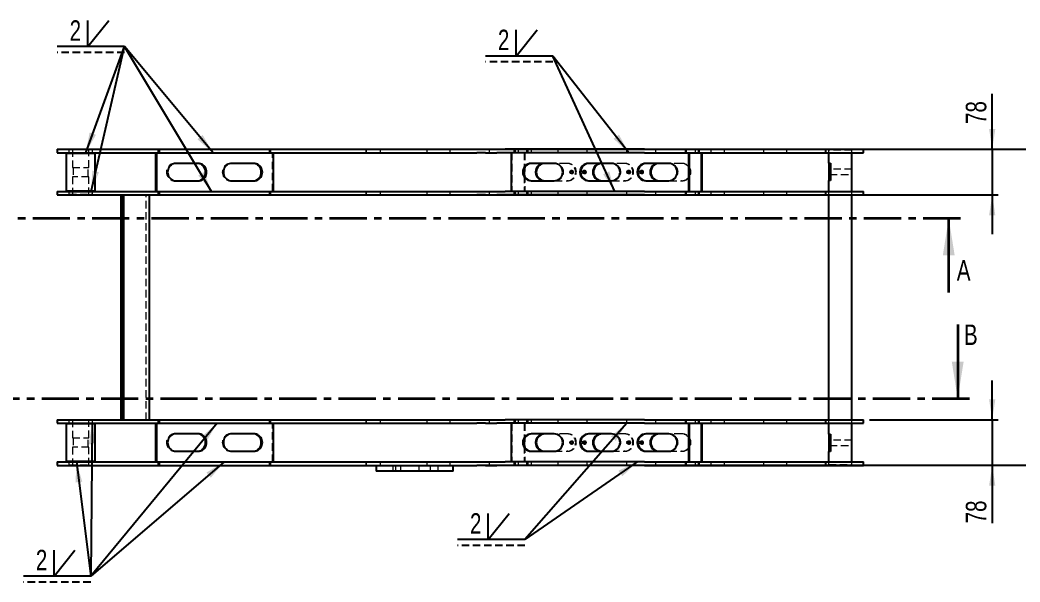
# Model space of a CAD drawing. Header units: millimetres. Extents: x 0 to 1847, y 0 to 674.
# Drawn here: x 132.1 to 303.2, y 159 to 255.2 of the extents above; entities that cross this region are included whole.
import ezdxf

# ---------------------------------------------------------------- set-up
doc = ezdxf.new("R2010")
doc.units = ezdxf.units.MM
doc.linetypes.add('CENTER', pattern=[10.16, 6.35, -1.27, 1.27, -1.27])
doc.linetypes.add('HIDDEN', pattern=[1.905, 1.27, -0.635])
doc.layers.add('FORMATO', color=7, linetype='Continuous')
doc.styles.add('SLDTEXTSTYLE0', font='TXT', dxfattribs={"width": 0.75})
doc.dimstyles.new('SLDDIMSTYLE0', dxfattribs={"dimtxt": 3.5, "dimasz": 3.5, "dimexe": 0, "dimexo": 0.0625, "dimgap": 0.875, "dimtad": 1, "dimdec": 1, "dimlfac": 10, "dimrnd": 1e-09, "dimzin": 12, "dimdsep": 46, "dimtxsty": 'SLDTEXTSTYLE0', "dimsah": 1, "dimcen": 0.09, "dimadec": 0, "dimazin": 3, "dimtfac": 1, "dimtdec": 1, "dimtofl": 0, "dimtmove": 0, "dimatfit": 3, "dimfxl": 1, "dimfrac": 2, "dimtolj": 1, "dimtzin": 12, "dimarcsym": 0})
doc.dimstyles.new('SLDDIMSTYLE1', dxfattribs={"dimtxt": 3.5, "dimasz": 3.5, "dimexe": 0, "dimexo": 0.0625, "dimgap": 0.875, "dimtad": 1, "dimdec": 1, "dimlfac": 10, "dimrnd": 1e-09, "dimzin": 12, "dimdsep": 46, "dimtxsty": 'SLDTEXTSTYLE0', "dimsah": 1, "dimcen": 0.09, "dimadec": 0, "dimazin": 3, "dimtfac": 1, "dimtdec": 1, "dimtmove": 0, "dimatfit": 0, "dimfxl": 1, "dimfrac": 2, "dimtolj": 1, "dimtzin": 12, "dimarcsym": 0})
doc.dimstyles.new('SLDDIMSTYLE2', dxfattribs={"dimtxt": 0.18, "dimasz": 3.5, "dimexe": 0, "dimexo": 0.0625, "dimgap": 0, "dimtad": 0, "dimtih": 1, "dimtoh": 1, "dimdec": 0, "dimrnd": 1e-09, "dimzin": 0, "dimdsep": 46, "dimtxsty": 'Standard', "dimsah": 1, "dimcen": 0.09, "dimadec": 0, "dimazin": 0, "dimtfac": 3.5, "dimtdec": 0, "dimtofl": 0, "dimtmove": 0, "dimatfit": 3, "dimfxl": 1, "dimfrac": 2, "dimtolj": 1, "dimtzin": 0, "dimarcsym": 0})

# ---------------------------------------------------------------- blocks, each defined once
blk = doc.blocks.new('_D')
at = {"layer": 'FORMATO', "color": 7, "transparency": 16777216}
for p, q in [((211.21, 233.03), (311.5, 233.03)), ((310.5, 233.03), (310.5, 178.93)), ((211.21, 178.93), (311.5, 178.93))]:
    blk.add_line(p, q, dxfattribs=at)
for points in [[(310.5, 233.03), (309.96, 229.53), (311.04, 229.53)], [(310.5, 178.93), (311.04, 182.43), (309.96, 182.43)]]:
    blk.add_solid(points, dxfattribs=at)
at = {"layer": 'FORMATO', "color": 7, "transparency": 16777216, "insert": (305.99, 203.03), "char_height": 3.5, "attachment_point": 1, "rotation": 90, "style": 'SLDTEXTSTYLE0'}
blk.add_mtext('541', dxfattribs=at)
blk = doc.blocks.new('_D_1')
at = {"layer": 'FORMATO', "color": 7, "transparency": 16777216}
for p, q in [((298.44, 233.03), (298.44, 242.55)), ((172.89, 233.03), (299.44, 233.03)), ((298.44, 233.03), (298.44, 225.23)), ((172.89, 225.23), (299.44, 225.23)), ((298.44, 225.23), (298.44, 218.5))]:
    blk.add_line(p, q, dxfattribs=at)
for points in [[(298.44, 233.03), (298.97, 236.53), (297.9, 236.53)], [(298.44, 225.23), (297.9, 221.73), (298.97, 221.73)]]:
    blk.add_solid(points, dxfattribs=at)
at = {"layer": 'FORMATO', "color": 7, "transparency": 16777216, "insert": (293.92, 237.37), "char_height": 3.5, "attachment_point": 1, "rotation": 90, "style": 'SLDTEXTSTYLE0'}
blk.add_mtext('78', dxfattribs=at)
blk = doc.blocks.new('_D_2')
at = {"layer": 'FORMATO', "color": 7, "transparency": 16777216}
for p, q in [((298.44, 186.73), (298.44, 193.46)), ((277.44, 186.73), (299.44, 186.73)), ((298.44, 186.73), (298.44, 178.93)), ((277.44, 178.93), (299.44, 178.93)), ((298.44, 178.93), (298.44, 169))]:
    blk.add_line(p, q, dxfattribs=at)
for points in [[(298.44, 186.73), (298.97, 190.23), (297.9, 190.23)], [(298.44, 178.93), (297.9, 175.43), (298.97, 175.43)]]:
    blk.add_solid(points, dxfattribs=at)
at = {"layer": 'FORMATO', "color": 7, "transparency": 16777216, "insert": (293.92, 169), "char_height": 3.5, "attachment_point": 1, "rotation": 90, "style": 'SLDTEXTSTYLE0'}
blk.add_mtext('78', dxfattribs=at)
blk = doc.blocks.new('SW_SYMBOL_WELD_BUSB')
at = {"layer": 'FORMATO', "color": 0}
for q in [(200, 1000), (1000, 1000)]:
    blk.add_line((200, 0), q, dxfattribs=at)
blk = doc.blocks.new('SW_WELDSYMBOL_0')
at = {"layer": 'FORMATO', "color": 0}
blk.add_line((0, 0), (-11.51, 0), dxfattribs=at)
at = {"layer": 'FORMATO', "color": 0, "linetype": 'HIDDEN'}
blk.add_line((0, -1), (-11.51, -1), dxfattribs=at)
at = {"layer": 'FORMATO', "color": 0, "xscale": 0.004470703125, "yscale": 0.004470703125, "zscale": 0.004470703125}
blk.add_blockref('SW_SYMBOL_WELD_BUSB', (-7.17, 0), dxfattribs=at)
at = {"layer": 'FORMATO', "color": 0, "insert": (-9.39, 4.51), "char_height": 3.5, "attachment_point": 1, "style": 'SLDTEXTSTYLE0'}
blk.add_mtext('2', dxfattribs=at)
blk = doc.blocks.new('SW_WELDSYMBOL_1')
at = {"layer": 'FORMATO', "color": 0}
blk.add_line((0, 0), (-11.51, 0), dxfattribs=at)
at = {"layer": 'FORMATO', "color": 0, "linetype": 'HIDDEN'}
blk.add_line((0, -1), (-11.51, -1), dxfattribs=at)
at = {"layer": 'FORMATO', "color": 0, "xscale": 0.004470703125, "yscale": 0.004470703125, "zscale": 0.004470703125}
blk.add_blockref('SW_SYMBOL_WELD_BUSB', (-7.17, 0), dxfattribs=at)
at = {"layer": 'FORMATO', "color": 0, "insert": (-9.39, 4.51), "char_height": 3.5, "attachment_point": 1, "style": 'SLDTEXTSTYLE0'}
blk.add_mtext('2', dxfattribs=at)
blk = doc.blocks.new('SW_WELDSYMBOL_2')
at = {"layer": 'FORMATO', "color": 0}
blk.add_line((0, 0), (-11.51, 0), dxfattribs=at)
at = {"layer": 'FORMATO', "color": 0, "linetype": 'HIDDEN'}
blk.add_line((0, -1), (-11.51, -1), dxfattribs=at)
at = {"layer": 'FORMATO', "color": 0, "xscale": 0.004470703125, "yscale": 0.004470703125, "zscale": 0.004470703125}
blk.add_blockref('SW_SYMBOL_WELD_BUSB', (-7.17, 0), dxfattribs=at)
at = {"layer": 'FORMATO', "color": 0, "insert": (-9.39, 4.51), "char_height": 3.5, "attachment_point": 1, "style": 'SLDTEXTSTYLE0'}
blk.add_mtext('2', dxfattribs=at)
blk = doc.blocks.new('SW_WELDSYMBOL_3')
at = {"layer": 'FORMATO', "color": 0}
blk.add_line((0, 0), (-11.51, 0), dxfattribs=at)
at = {"layer": 'FORMATO', "color": 0, "linetype": 'HIDDEN'}
blk.add_line((0, -1), (-11.51, -1), dxfattribs=at)
at = {"layer": 'FORMATO', "color": 0, "xscale": 0.004470703125, "yscale": 0.004470703125, "zscale": 0.004470703125}
blk.add_blockref('SW_SYMBOL_WELD_BUSB', (-7.17, 0), dxfattribs=at)
at = {"layer": 'FORMATO', "color": 0, "insert": (-9.39, 4.51), "char_height": 3.5, "attachment_point": 1, "style": 'SLDTEXTSTYLE0'}
blk.add_mtext('2', dxfattribs=at)

msp = doc.modelspace()

# ---------------------------------------------------------------- linework, layer by layer
at = {"color": 7, "linetype": 'Continuous', "lineweight": 25}
for p, q in [((138.436, 233.026), (138.436, 232.426)), ((138.436, 233.026), (143.636, 233.026)), ((143.636, 233.026), (171.89, 233.026)), ((171.89, 233.026), (186.417, 233.026)), ((186.417, 233.026), (210.214, 233.026)), ((210.214, 233.026), (211.734, 233.026)), ((211.734, 233.026), (213.629, 233.026)), ((213.629, 233.026), (215.076, 233.026)), ((238.952, 233.026), (215.076, 233.026)), ((238.952, 233.026), (269.922, 233.026)), ((269.922, 233.026), (269.922, 232.426)), ((269.922, 233.026), (276.436, 233.026)), ((276.436, 232.426), (276.436, 233.026)), ((138.436, 232.426), (143.636, 232.426)), ((140.036, 232.426), (139.936, 232.326)), ((139.936, 232.326), (139.936, 225.926)), ((144.636, 232.326), (139.936, 232.326)), ((143.636, 232.426), (171.89, 232.426)), ((144.936, 232.326), (144.636, 232.326)), ((144.936, 232.326), (144.836, 232.426)), ((144.936, 225.926), (144.936, 232.326)), ((155.224, 232.426), (155.224, 225.826)), ((155.404, 232.426), (155.404, 225.826)), ((171.89, 232.426), (186.417, 232.426)), ((175.436, 225.826), (175.436, 232.426)), ((186.417, 232.426), (210.214, 232.426)), ((211.734, 232.426), (210.214, 232.426)), ((211.734, 232.426), (213.629, 232.426)), ((215.076, 232.426), (213.629, 232.426)), ((238.952, 232.426), (215.076, 232.426)), ((216.125, 232.426), (216.125, 225.826)), ((238.952, 232.426), (269.922, 232.426)), ((246.498, 225.826), (246.498, 232.426)), ((246.618, 225.826), (246.618, 232.426)), ((248.699, 225.826), (248.699, 232.426)), ((248.819, 225.826), (248.819, 232.426)), ((269.922, 232.426), (276.436, 232.426)), ((270.436, 232.426), (270.436, 230.676)), ((274.436, 229.568), (274.436, 232.426)), ((162.558, 230.626), (158.743, 230.626)), ((172.097, 230.626), (168.282, 230.626)), ((218.325, 229.722), (218.325, 228.53)), ((223.473, 230.626), (219.554, 230.626)), ((233.271, 230.626), (229.352, 230.626)), ((243.069, 230.626), (239.15, 230.626)), ((270.436, 230.676), (270.74, 230.676)), ((270.552, 227.676), (270.552, 230.676)), ((270.74, 230.676), (270.74, 227.676)), ((158.743, 227.626), (162.558, 227.626)), ((168.282, 227.626), (172.097, 227.626)), ((219.554, 227.626), (223.473, 227.626)), ((229.352, 227.626), (233.271, 227.626)), ((239.15, 227.626), (243.069, 227.626)), ((270.436, 227.676), (270.436, 225.826)), ((270.74, 227.676), (270.436, 227.676)), ((274.436, 225.826), (274.436, 228.788)), ((139.936, 225.926), (140.036, 225.826)), ((139.936, 225.926), (144.936, 225.926)), ((144.836, 225.826), (144.936, 225.926)), ((138.436, 225.826), (138.436, 225.226)), ((138.436, 225.826), (143.636, 225.826)), ((138.436, 225.226), (143.636, 225.226)), ((143.636, 225.826), (171.89, 225.826)), ((143.636, 225.226), (171.89, 225.226)), ((149.284, 225.226), (149.284, 186.726)), ((149.464, 225.226), (149.464, 186.726)), ((149.596, 225.226), (149.596, 186.726)), ((149.777, 225.226), (149.777, 186.726)), ((154.241, 186.726), (154.241, 225.226)), ((171.89, 225.826), (186.417, 225.826)), ((171.89, 225.226), (186.417, 225.226)), ((186.417, 225.826), (210.214, 225.826)), ((186.417, 225.226), (210.214, 225.226)), ((210.214, 225.826), (211.734, 225.826)), ((211.734, 225.226), (210.214, 225.226)), ((211.734, 225.826), (213.629, 225.826)), ((211.734, 225.226), (213.629, 225.226)), ((213.629, 225.826), (215.076, 225.826)), ((215.076, 225.226), (213.629, 225.226)), ((238.952, 225.826), (215.076, 225.826)), ((238.952, 225.226), (215.076, 225.226)), ((238.952, 225.826), (269.922, 225.826)), ((238.952, 225.226), (269.922, 225.226)), ((269.922, 225.826), (269.922, 225.226)), ((269.922, 225.826), (276.436, 225.826)), ((269.922, 225.226), (276.436, 225.226)), ((270.436, 225.226), (270.436, 186.726)), ((274.436, 186.726), (274.436, 225.226)), ((276.436, 225.226), (276.436, 225.826)), ((138.436, 186.726), (138.436, 186.126)), ((138.436, 186.726), (143.636, 186.726)), ((143.636, 186.726), (171.89, 186.726)), ((171.89, 186.726), (186.417, 186.726)), ((186.417, 186.726), (210.214, 186.726)), ((210.214, 186.726), (211.734, 186.726)), ((211.734, 186.726), (213.629, 186.726)), ((213.629, 186.726), (215.076, 186.726)), ((238.952, 186.726), (215.076, 186.726)), ((238.952, 186.726), (269.922, 186.726)), ((269.922, 186.726), (269.922, 186.126)), ((269.922, 186.726), (276.436, 186.726)), ((276.436, 186.126), (276.436, 186.726)), ((138.436, 186.126), (143.636, 186.126)), ((140.036, 186.126), (139.936, 186.026)), ((139.936, 186.026), (139.936, 179.626)), ((144.936, 186.026), (139.936, 186.026)), ((143.636, 186.126), (171.89, 186.126)), ((144.936, 186.026), (144.836, 186.126)), ((144.936, 179.626), (144.936, 186.026)), ((155.224, 186.126), (155.224, 179.526)), ((155.404, 186.126), (155.404, 179.526)), ((171.89, 186.126), (186.417, 186.126)), ((175.436, 179.526), (175.436, 186.126)), ((186.417, 186.126), (210.214, 186.126)), ((211.734, 186.126), (210.214, 186.126)), ((211.734, 186.126), (213.629, 186.126)), ((215.076, 186.126), (213.629, 186.126)), ((238.952, 186.126), (215.076, 186.126)), ((216.125, 186.126), (216.125, 179.526)), ((238.952, 186.126), (269.922, 186.126)), ((246.498, 179.526), (246.498, 186.126)), ((246.618, 179.526), (246.618, 186.126)), ((248.699, 179.526), (248.699, 186.126)), ((248.819, 179.526), (248.819, 186.126)), ((269.922, 186.126), (276.436, 186.126)), ((270.436, 186.126), (270.436, 184.276)), ((274.436, 183.168), (274.436, 186.126)), ((162.558, 184.326), (158.743, 184.326)), ((172.097, 184.326), (168.282, 184.326)), ((218.325, 183.422), (218.325, 182.23)), ((223.473, 184.326), (219.554, 184.326)), ((233.271, 184.326), (229.352, 184.326)), ((243.069, 184.326), (239.15, 184.326)), ((270.436, 184.276), (270.74, 184.276)), ((270.552, 181.276), (270.552, 184.276)), ((270.74, 184.276), (270.74, 181.276)), ((274.436, 179.526), (274.436, 182.388)), ((158.743, 181.326), (162.558, 181.326)), ((168.282, 181.326), (172.097, 181.326)), ((219.554, 181.326), (223.473, 181.326)), ((229.352, 181.326), (233.271, 181.326)), ((239.15, 181.326), (243.069, 181.326)), ((270.436, 181.276), (270.436, 179.526)), ((270.74, 181.276), (270.436, 181.276)), ((138.436, 179.526), (138.436, 178.926)), ((138.436, 179.526), (143.636, 179.526)), ((138.436, 178.926), (143.636, 178.926)), ((139.936, 179.626), (140.036, 179.526)), ((139.936, 179.626), (144.936, 179.626)), ((143.636, 179.526), (171.89, 179.526)), ((143.636, 178.926), (171.89, 178.926)), ((144.836, 179.526), (144.936, 179.626)), ((171.89, 179.526), (186.417, 179.526)), ((171.89, 178.926), (186.417, 178.926)), ((186.417, 179.526), (210.214, 179.526)), ((186.417, 178.926), (210.214, 178.926)), ((192.985, 178.926), (192.985, 177.926)), ((206.162, 177.926), (206.162, 178.926)), ((210.214, 179.526), (211.734, 179.526)), ((211.734, 178.926), (210.214, 178.926)), ((211.734, 179.526), (213.629, 179.526)), ((211.734, 178.926), (213.629, 178.926)), ((213.629, 179.526), (215.076, 179.526)), ((215.076, 178.926), (213.629, 178.926)), ((238.952, 179.526), (215.076, 179.526)), ((238.952, 178.926), (215.076, 178.926)), ((238.952, 179.526), (269.922, 179.526)), ((238.952, 178.926), (269.922, 178.926)), ((269.922, 179.526), (269.922, 178.926)), ((269.922, 179.526), (276.436, 179.526)), ((269.922, 178.926), (276.436, 178.926)), ((276.436, 178.926), (276.436, 179.526)), ((193.127, 177.926), (192.985, 177.926)), ((194.421, 177.926), (193.127, 177.926)), ((195.613, 177.926), (194.421, 177.926)), ((205.378, 177.926), (195.613, 177.926)), ((206.162, 177.926), (205.378, 177.926))]:
    msp.add_line(p, q, dxfattribs=at)
at = {"color": 7, "linetype": 'HIDDEN', "lineweight": 18}
for p, q in [((140.536, 233.026), (140.436, 232.926)), ((140.436, 233.026), (140.436, 232.426)), ((144.196, 232.926), (140.436, 232.926)), ((140.436, 232.926), (140.436, 232.426)), ((141.036, 233.026), (141.036, 229.926)), ((143.836, 229.926), (143.836, 233.026)), ((144.436, 232.926), (144.196, 232.926)), ((144.436, 232.926), (144.336, 233.026)), ((144.436, 232.426), (144.436, 233.026)), ((144.436, 232.426), (144.436, 232.926)), ((155.686, 232.426), (155.686, 233.026)), ((155.796, 232.426), (155.796, 233.026)), ((155.896, 232.426), (155.896, 233.026)), ((155.976, 232.426), (155.976, 233.026)), ((174.684, 233.026), (174.684, 232.426)), ((174.764, 232.426), (174.764, 233.026)), ((174.864, 233.026), (174.864, 232.426)), ((174.974, 232.426), (174.974, 233.026)), ((191.229, 233.026), (191.229, 232.426)), ((191.267, 233.026), (191.267, 232.426)), ((193.767, 232.426), (193.767, 233.026)), ((201.676, 233.026), (201.676, 232.426)), ((205.676, 232.426), (205.676, 233.026)), ((212.336, 233.026), (212.336, 232.426)), ((216.605, 232.426), (216.605, 233.026)), ((216.713, 232.426), (216.713, 233.026)), ((216.745, 232.426), (216.745, 233.026)), ((216.833, 232.426), (216.833, 233.026)), ((217.336, 232.426), (217.336, 233.026)), ((218.805, 232.426), (218.805, 233.026)), ((218.913, 232.426), (218.913, 233.026)), ((218.945, 232.426), (218.945, 233.026)), ((219.033, 232.426), (219.033, 233.026)), ((219.545, 233.026), (219.545, 232.426)), ((224.093, 233.026), (224.093, 232.426)), ((229.093, 232.426), (229.093, 233.026)), ((235.851, 233.026), (235.851, 232.426)), ((240.851, 232.426), (240.851, 233.026)), ((245.91, 233.026), (245.91, 232.426)), ((245.998, 232.426), (245.998, 233.026)), ((246.03, 233.026), (246.03, 232.426)), ((246.138, 232.426), (246.138, 233.026)), ((247.608, 233.026), (247.608, 232.426)), ((248.111, 233.026), (248.111, 232.426)), ((248.199, 232.426), (248.199, 233.026)), ((248.231, 233.026), (248.231, 232.426)), ((248.339, 232.426), (248.339, 233.026)), ((250.304, 233.026), (250.304, 232.426)), ((252.608, 232.426), (252.608, 233.026)), ((259.272, 233.026), (259.272, 232.426)), ((263.272, 232.426), (263.272, 233.026)), ((270.436, 233.026), (270.436, 232.426)), ((270.536, 232.976), (270.436, 232.876)), ((270.447, 232.876), (270.436, 232.876)), ((270.436, 232.876), (270.436, 232.426)), ((274.436, 232.876), (270.447, 232.876)), ((270.536, 232.976), (274.336, 232.976)), ((274.436, 232.876), (274.336, 232.976)), ((274.436, 232.426), (274.436, 233.026)), ((274.436, 232.426), (274.436, 232.876)), ((175.256, 225.826), (175.256, 232.426)), ((216.245, 232.426), (216.245, 225.826)), ((218.325, 232.426), (218.325, 229.722)), ((218.445, 232.426), (218.445, 225.826)), ((141.036, 229.926), (143.668, 229.926)), ((141.161, 229.926), (141.161, 228.326)), ((143.668, 229.926), (143.836, 229.926)), ((143.711, 228.326), (143.711, 229.926)), ((158.563, 230.626), (158.743, 230.626)), ((168.102, 230.626), (168.282, 230.626)), ((223.593, 230.626), (223.473, 230.626)), ((225.674, 230.626), (223.593, 230.626)), ((225.794, 230.626), (225.674, 230.626)), ((226.533, 229.376), (226.413, 229.376)), ((226.533, 229.376), (226.473, 229.368)), ((228.733, 229.376), (228.613, 229.376)), ((228.733, 229.376), (228.673, 229.368)), ((233.391, 230.626), (233.271, 230.626)), ((235.472, 230.626), (233.391, 230.626)), ((235.592, 230.626), (235.472, 230.626)), ((236.331, 229.376), (236.211, 229.376)), ((236.331, 229.376), (236.271, 229.368)), ((238.531, 229.376), (238.411, 229.376)), ((238.531, 229.376), (238.471, 229.368)), ((243.189, 230.626), (243.069, 230.626)), ((245.27, 230.626), (243.189, 230.626)), ((245.39, 230.626), (245.27, 230.626)), ((274.424, 229.626), (270.646, 229.626)), ((143.836, 228.326), (141.036, 228.326)), ((141.036, 228.326), (141.036, 225.226)), ((143.836, 225.226), (143.836, 228.326)), ((158.563, 227.626), (158.743, 227.626)), ((168.102, 227.626), (168.282, 227.626)), ((218.325, 228.53), (218.325, 225.826)), ((223.593, 227.626), (223.473, 227.626)), ((223.593, 227.626), (225.674, 227.626)), ((225.794, 227.626), (225.674, 227.626)), ((226.413, 228.876), (226.533, 228.876)), ((228.613, 228.876), (228.733, 228.876)), ((233.391, 227.626), (233.271, 227.626)), ((233.391, 227.626), (235.472, 227.626)), ((235.592, 227.626), (235.472, 227.626)), ((236.211, 228.876), (236.331, 228.876)), ((238.411, 228.876), (238.531, 228.876)), ((243.189, 227.626), (243.069, 227.626)), ((243.189, 227.626), (245.27, 227.626)), ((245.39, 227.626), (245.27, 227.626)), ((270.646, 228.726), (274.424, 228.726)), ((140.436, 225.826), (140.436, 225.326)), ((140.436, 225.826), (140.436, 225.226)), ((140.436, 225.326), (144.196, 225.326)), ((140.436, 225.326), (140.536, 225.226)), ((144.196, 225.326), (144.436, 225.326)), ((144.336, 225.226), (144.436, 225.326)), ((144.436, 225.326), (144.436, 225.826)), ((144.436, 225.226), (144.436, 225.826)), ((153.641, 186.726), (153.641, 225.226)), ((155.686, 225.226), (155.686, 225.826)), ((155.796, 225.226), (155.796, 225.826)), ((155.896, 225.226), (155.896, 225.826)), ((155.976, 225.226), (155.976, 225.826)), ((174.684, 225.826), (174.684, 225.226)), ((174.764, 225.226), (174.764, 225.826)), ((174.864, 225.826), (174.864, 225.226)), ((174.974, 225.226), (174.974, 225.826)), ((191.229, 225.826), (191.229, 225.226)), ((191.267, 225.826), (191.267, 225.226)), ((193.767, 225.226), (193.767, 225.826)), ((201.676, 225.826), (201.676, 225.226)), ((205.676, 225.226), (205.676, 225.826)), ((212.336, 225.826), (212.336, 225.226)), ((216.605, 225.226), (216.605, 225.826)), ((216.713, 225.226), (216.713, 225.826)), ((216.745, 225.226), (216.745, 225.826)), ((216.833, 225.226), (216.833, 225.826)), ((217.336, 225.226), (217.336, 225.826)), ((218.805, 225.226), (218.805, 225.826)), ((218.913, 225.226), (218.913, 225.826)), ((218.945, 225.226), (218.945, 225.826)), ((219.033, 225.226), (219.033, 225.826)), ((219.545, 225.826), (219.545, 225.226)), ((224.093, 225.826), (224.093, 225.226)), ((229.093, 225.226), (229.093, 225.826)), ((235.851, 225.826), (235.851, 225.226)), ((240.851, 225.226), (240.851, 225.826)), ((245.91, 225.826), (245.91, 225.226)), ((245.998, 225.226), (245.998, 225.826)), ((246.03, 225.826), (246.03, 225.226)), ((246.138, 225.226), (246.138, 225.826)), ((247.608, 225.826), (247.608, 225.226)), ((248.111, 225.826), (248.111, 225.226)), ((248.199, 225.226), (248.199, 225.826)), ((248.231, 225.826), (248.231, 225.226)), ((248.339, 225.226), (248.339, 225.826)), ((250.304, 225.826), (250.304, 225.226)), ((252.608, 225.226), (252.608, 225.826)), ((259.272, 225.826), (259.272, 225.226)), ((263.272, 225.226), (263.272, 225.826)), ((270.436, 225.826), (270.436, 225.226)), ((270.436, 225.826), (270.436, 225.226)), ((274.436, 225.226), (274.436, 225.826)), ((274.436, 225.226), (274.436, 225.826)), ((140.536, 186.726), (140.436, 186.626)), ((140.436, 186.726), (140.436, 186.126)), ((144.436, 186.626), (140.436, 186.626)), ((140.436, 186.626), (140.436, 186.126)), ((141.036, 186.726), (141.036, 183.626)), ((143.836, 183.626), (143.836, 186.726)), ((144.436, 186.626), (144.336, 186.726)), ((144.436, 186.126), (144.436, 186.726)), ((144.436, 186.126), (144.436, 186.626)), ((155.686, 186.126), (155.686, 186.726)), ((155.796, 186.126), (155.796, 186.726)), ((155.896, 186.126), (155.896, 186.726)), ((155.976, 186.126), (155.976, 186.726)), ((174.684, 186.726), (174.684, 186.126)), ((174.764, 186.126), (174.764, 186.726)), ((174.864, 186.726), (174.864, 186.126)), ((174.974, 186.126), (174.974, 186.726)), ((191.229, 186.726), (191.229, 186.126)), ((191.267, 186.726), (191.267, 186.126)), ((193.767, 186.126), (193.767, 186.726)), ((201.676, 186.726), (201.676, 186.126)), ((205.676, 186.126), (205.676, 186.726)), ((212.336, 186.726), (212.336, 186.126)), ((216.605, 186.126), (216.605, 186.726)), ((216.713, 186.126), (216.713, 186.726)), ((216.745, 186.126), (216.745, 186.726)), ((216.833, 186.126), (216.833, 186.726)), ((217.336, 186.126), (217.336, 186.726)), ((218.805, 186.126), (218.805, 186.726)), ((218.913, 186.126), (218.913, 186.726)), ((218.945, 186.126), (218.945, 186.726)), ((219.033, 186.126), (219.033, 186.726)), ((219.545, 186.726), (219.545, 186.126)), ((224.093, 186.726), (224.093, 186.126)), ((229.093, 186.126), (229.093, 186.726)), ((235.851, 186.726), (235.851, 186.126)), ((240.851, 186.126), (240.851, 186.726)), ((245.91, 186.726), (245.91, 186.126)), ((245.998, 186.126), (245.998, 186.726)), ((246.03, 186.726), (246.03, 186.126)), ((246.138, 186.126), (246.138, 186.726)), ((247.608, 186.726), (247.608, 186.126)), ((248.111, 186.726), (248.111, 186.126)), ((248.199, 186.126), (248.199, 186.726)), ((248.231, 186.726), (248.231, 186.126)), ((248.339, 186.126), (248.339, 186.726)), ((250.304, 186.726), (250.304, 186.126)), ((252.608, 186.126), (252.608, 186.726)), ((259.272, 186.726), (259.272, 186.126)), ((263.272, 186.126), (263.272, 186.726)), ((270.436, 186.726), (270.436, 186.126)), ((270.436, 186.726), (270.436, 186.126)), ((274.436, 186.126), (274.436, 186.726)), ((274.436, 186.126), (274.436, 186.726)), ((175.256, 179.526), (175.256, 186.126)), ((216.245, 186.126), (216.245, 179.526)), ((218.325, 186.126), (218.325, 183.422)), ((218.445, 186.126), (218.445, 179.526)), ((141.036, 183.626), (143.836, 183.626)), ((141.161, 183.626), (141.161, 182.026)), ((143.711, 182.026), (143.711, 183.626)), ((158.563, 184.326), (158.743, 184.326)), ((168.102, 184.326), (168.282, 184.326)), ((223.593, 184.326), (223.473, 184.326)), ((225.674, 184.326), (223.593, 184.326)), ((225.794, 184.326), (225.674, 184.326)), ((233.391, 184.326), (233.271, 184.326)), ((235.472, 184.326), (233.391, 184.326)), ((235.592, 184.326), (235.472, 184.326)), ((243.189, 184.326), (243.069, 184.326)), ((245.27, 184.326), (243.189, 184.326)), ((245.39, 184.326), (245.27, 184.326)), ((274.424, 183.226), (270.646, 183.226)), ((143.836, 182.026), (141.036, 182.026)), ((141.036, 182.026), (141.036, 178.926)), ((143.836, 178.926), (143.836, 182.026)), ((218.325, 182.23), (218.325, 179.526)), ((226.533, 183.076), (226.413, 183.076)), ((226.413, 182.576), (226.533, 182.576)), ((226.533, 183.076), (226.473, 183.068)), ((228.733, 183.076), (228.613, 183.076)), ((228.613, 182.576), (228.733, 182.576)), ((228.733, 183.076), (228.673, 183.068)), ((236.331, 183.076), (236.211, 183.076)), ((236.211, 182.576), (236.331, 182.576)), ((236.331, 183.076), (236.271, 183.068)), ((238.531, 183.076), (238.411, 183.076)), ((238.411, 182.576), (238.531, 182.576)), ((238.531, 183.076), (238.471, 183.068)), ((270.646, 182.326), (274.424, 182.326)), ((158.563, 181.326), (158.743, 181.326)), ((168.102, 181.326), (168.282, 181.326)), ((223.593, 181.326), (223.473, 181.326)), ((223.593, 181.326), (225.674, 181.326)), ((225.794, 181.326), (225.674, 181.326)), ((233.391, 181.326), (233.271, 181.326)), ((233.391, 181.326), (235.472, 181.326)), ((235.592, 181.326), (235.472, 181.326)), ((243.189, 181.326), (243.069, 181.326)), ((243.189, 181.326), (245.27, 181.326)), ((245.39, 181.326), (245.27, 181.326)), ((140.436, 179.526), (140.436, 179.026)), ((140.436, 179.526), (140.436, 178.926)), ((140.436, 179.026), (144.436, 179.026)), ((140.436, 179.026), (140.536, 178.926)), ((144.336, 178.926), (144.436, 179.026)), ((144.436, 179.026), (144.436, 179.526)), ((144.436, 178.926), (144.436, 179.526)), ((155.686, 178.926), (155.686, 179.526)), ((155.796, 178.926), (155.796, 179.526)), ((155.896, 178.926), (155.896, 179.526)), ((155.976, 178.926), (155.976, 179.526)), ((174.684, 179.526), (174.684, 178.926)), ((174.764, 178.926), (174.764, 179.526)), ((174.864, 179.526), (174.864, 178.926)), ((174.974, 178.926), (174.974, 179.526)), ((191.229, 179.526), (191.229, 178.926)), ((191.267, 179.526), (191.267, 178.926)), ((193.767, 178.926), (193.767, 179.526)), ((195.864, 178.926), (195.864, 177.926)), ((196.338, 178.926), (196.338, 177.926)), ((197.214, 177.926), (197.214, 178.926)), ((200.338, 177.926), (200.338, 178.926)), ((201.676, 179.526), (201.676, 178.926)), ((202.267, 178.926), (202.267, 177.926)), ((203.617, 177.926), (203.617, 178.926)), ((205.676, 178.926), (205.676, 179.526)), ((212.336, 179.526), (212.336, 178.926)), ((216.605, 178.926), (216.605, 179.526)), ((216.713, 178.926), (216.713, 179.526)), ((216.745, 178.926), (216.745, 179.526)), ((216.833, 178.926), (216.833, 179.526)), ((217.336, 178.926), (217.336, 179.526)), ((218.805, 178.926), (218.805, 179.526)), ((218.913, 178.926), (218.913, 179.526)), ((218.945, 178.926), (218.945, 179.526)), ((219.033, 178.926), (219.033, 179.526)), ((219.545, 179.526), (219.545, 178.926)), ((224.093, 179.526), (224.093, 178.926)), ((229.093, 178.926), (229.093, 179.526)), ((235.851, 179.526), (235.851, 178.926)), ((240.851, 178.926), (240.851, 179.526)), ((245.91, 179.526), (245.91, 178.926)), ((245.998, 178.926), (245.998, 179.526)), ((246.03, 179.526), (246.03, 178.926)), ((246.138, 178.926), (246.138, 179.526)), ((247.608, 179.526), (247.608, 178.926)), ((248.111, 179.526), (248.111, 178.926)), ((248.199, 178.926), (248.199, 179.526)), ((248.231, 179.526), (248.231, 178.926)), ((248.339, 178.926), (248.339, 179.526)), ((250.304, 179.526), (250.304, 178.926)), ((252.608, 178.926), (252.608, 179.526)), ((259.272, 179.526), (259.272, 178.926)), ((263.272, 178.926), (263.272, 179.526)), ((270.436, 179.526), (270.436, 179.076)), ((270.436, 179.526), (270.436, 178.926)), ((270.436, 179.076), (274.436, 179.076)), ((270.436, 179.076), (270.536, 178.976)), ((270.547, 178.976), (270.536, 178.976)), ((274.336, 178.976), (270.547, 178.976)), ((274.336, 178.976), (274.436, 179.076)), ((274.436, 179.076), (274.436, 179.526)), ((274.436, 178.926), (274.436, 179.526))]:
    msp.add_line(p, q, dxfattribs=at)
at = {"color": 7, "linetype": 'CENTER', "lineweight": 35}
for p, q in [((292.996, 221.211), (121.876, 221.211)), ((294.532, 190.334), (121.876, 190.334))]:
    msp.add_line(p, q, dxfattribs=at)
at = {"color": 7, "linetype": 'Continuous', "lineweight": 35}
for p, q in [((290.996, 208.511), (290.996, 221.211)), ((292.532, 203.034), (292.532, 190.334))]:
    msp.add_line(p, q, dxfattribs=at)
at = {"color": 7, "linetype": 'HIDDEN', "lineweight": 18, "flags": 128}
for points in [[(158.563, 230.626), (158.339, 230.607), (158.12, 230.552), (157.913, 230.462), (157.721, 230.339), (157.551, 230.187), (157.405, 230.008), (157.288, 229.807), (157.202, 229.589), (157.149, 229.361), (157.132, 229.126), (157.149, 228.891), (157.202, 228.662), (157.288, 228.445), (157.405, 228.244), (157.551, 228.065), (157.721, 227.912), (157.913, 227.789), (158.12, 227.699), (158.339, 227.644), (158.563, 227.626)], [(168.102, 230.626), (167.878, 230.607), (167.66, 230.552), (167.452, 230.462), (167.261, 230.339), (167.09, 230.187), (166.944, 230.008), (166.827, 229.807), (166.741, 229.589), (166.688, 229.361), (166.671, 229.126), (166.688, 228.891), (166.741, 228.662), (166.827, 228.445), (166.944, 228.244), (167.09, 228.065), (167.261, 227.912), (167.452, 227.789), (167.66, 227.699), (167.878, 227.644), (168.102, 227.626)], [(274.435, 229.568), (274.436, 229.577), (274.43, 229.622), (274.412, 229.617), (274.387, 229.564), (274.358, 229.468), (274.334, 229.337), (274.325, 229.189), (274.331, 229.042), (274.352, 228.91), (274.38, 228.806), (274.408, 228.742), (274.424, 228.726), (274.424, 228.726)], [(158.563, 184.326), (158.339, 184.307), (158.12, 184.252), (157.913, 184.162), (157.721, 184.039), (157.551, 183.887), (157.405, 183.708), (157.288, 183.507), (157.202, 183.289), (157.149, 183.061), (157.132, 182.826), (157.149, 182.591), (157.202, 182.362), (157.288, 182.145), (157.405, 181.944), (157.551, 181.765), (157.721, 181.612), (157.913, 181.489), (158.12, 181.399), (158.339, 181.344), (158.563, 181.326)], [(168.102, 184.326), (167.878, 184.307), (167.66, 184.252), (167.452, 184.162), (167.261, 184.039), (167.09, 183.887), (166.944, 183.708), (166.827, 183.507), (166.741, 183.289), (166.688, 183.061), (166.671, 182.826), (166.688, 182.591), (166.741, 182.362), (166.827, 182.145), (166.944, 181.944), (167.09, 181.765), (167.261, 181.612), (167.452, 181.489), (167.66, 181.399), (167.878, 181.344), (168.102, 181.326)], [(274.435, 183.168), (274.436, 183.177), (274.43, 183.222), (274.412, 183.217), (274.387, 183.164), (274.358, 183.068), (274.334, 182.937), (274.325, 182.789), (274.331, 182.642), (274.352, 182.51), (274.38, 182.406), (274.408, 182.342), (274.424, 182.326), (274.424, 182.326)]]:
    msp.add_lwpolyline(points, dxfattribs=at)
at = {"color": 7, "linetype": 'Continuous', "lineweight": 25, "flags": 128}
for points in [[(158.743, 230.626), (158.519, 230.607), (158.3, 230.552), (158.093, 230.462), (157.901, 230.339), (157.731, 230.187), (157.585, 230.008), (157.468, 229.807), (157.382, 229.589), (157.329, 229.361), (157.312, 229.126), (157.329, 228.891), (157.382, 228.662), (157.468, 228.445), (157.585, 228.244), (157.731, 228.065), (157.901, 227.912), (158.093, 227.789), (158.3, 227.699), (158.519, 227.644), (158.743, 227.626)], [(162.378, 227.626), (162.602, 227.644), (162.82, 227.699), (163.028, 227.789), (163.219, 227.912), (163.39, 228.065), (163.536, 228.244), (163.653, 228.445), (163.739, 228.662), (163.791, 228.891), (163.809, 229.126), (163.791, 229.361), (163.739, 229.589), (163.653, 229.807), (163.536, 230.008), (163.39, 230.187), (163.219, 230.339), (163.028, 230.462), (162.82, 230.552), (162.602, 230.607), (162.378, 230.626)], [(162.558, 227.626), (162.782, 227.644), (163, 227.699), (163.208, 227.789), (163.399, 227.912), (163.57, 228.065), (163.716, 228.244), (163.833, 228.445), (163.919, 228.662), (163.972, 228.891), (163.989, 229.126), (163.972, 229.361), (163.919, 229.589), (163.833, 229.807), (163.716, 230.008), (163.57, 230.187), (163.399, 230.339), (163.208, 230.462), (163, 230.552), (162.782, 230.607), (162.558, 230.626)], [(168.282, 230.626), (168.058, 230.607), (167.84, 230.552), (167.632, 230.462), (167.441, 230.339), (167.27, 230.187), (167.124, 230.008), (167.007, 229.807), (166.921, 229.589), (166.869, 229.361), (166.851, 229.126), (166.869, 228.891), (166.921, 228.662), (167.007, 228.445), (167.124, 228.244), (167.27, 228.065), (167.441, 227.912), (167.632, 227.789), (167.84, 227.699), (168.058, 227.644), (168.282, 227.626)], [(171.917, 227.626), (172.141, 227.644), (172.36, 227.699), (172.567, 227.789), (172.759, 227.912), (172.929, 228.065), (173.075, 228.244), (173.192, 228.445), (173.278, 228.662), (173.331, 228.891), (173.348, 229.126), (173.331, 229.361), (173.278, 229.589), (173.192, 229.807), (173.075, 230.008), (172.929, 230.187), (172.759, 230.339), (172.567, 230.462), (172.36, 230.552), (172.141, 230.607), (171.917, 230.626)], [(172.097, 227.626), (172.321, 227.644), (172.54, 227.699), (172.747, 227.789), (172.939, 227.912), (173.109, 228.065), (173.255, 228.244), (173.372, 228.445), (173.458, 228.662), (173.511, 228.891), (173.528, 229.126), (173.511, 229.361), (173.458, 229.589), (173.372, 229.807), (173.255, 230.008), (173.109, 230.187), (172.939, 230.339), (172.747, 230.462), (172.54, 230.552), (172.321, 230.607), (172.097, 230.626)], [(270.646, 228.726), (270.66, 228.744), (270.673, 228.797), (270.683, 228.881), (270.69, 228.989), (270.694, 229.112), (270.694, 229.24), (270.69, 229.363), (270.683, 229.471), (270.673, 229.554), (270.66, 229.608), (270.646, 229.626), (270.633, 229.608), (270.62, 229.554), (270.61, 229.471), (270.602, 229.363), (270.598, 229.24), (270.598, 229.112), (270.602, 228.989), (270.61, 228.881), (270.62, 228.797), (270.633, 228.744), (270.646, 228.726)], [(158.743, 184.326), (158.519, 184.307), (158.3, 184.252), (158.093, 184.162), (157.901, 184.039), (157.731, 183.887), (157.585, 183.708), (157.468, 183.507), (157.382, 183.289), (157.329, 183.061), (157.312, 182.826), (157.329, 182.591), (157.382, 182.362), (157.468, 182.145), (157.585, 181.944), (157.731, 181.765), (157.901, 181.612), (158.093, 181.489), (158.3, 181.399), (158.519, 181.344), (158.743, 181.326)], [(162.378, 181.326), (162.602, 181.344), (162.82, 181.399), (163.028, 181.489), (163.219, 181.612), (163.39, 181.765), (163.536, 181.944), (163.653, 182.145), (163.739, 182.362), (163.791, 182.591), (163.809, 182.826), (163.791, 183.061), (163.739, 183.289), (163.653, 183.507), (163.536, 183.708), (163.39, 183.887), (163.219, 184.039), (163.028, 184.162), (162.82, 184.252), (162.602, 184.307), (162.378, 184.326)], [(162.558, 181.326), (162.782, 181.344), (163, 181.399), (163.208, 181.489), (163.399, 181.612), (163.57, 181.765), (163.716, 181.944), (163.833, 182.145), (163.919, 182.362), (163.972, 182.591), (163.989, 182.826), (163.972, 183.061), (163.919, 183.289), (163.833, 183.507), (163.716, 183.708), (163.57, 183.887), (163.399, 184.039), (163.208, 184.162), (163, 184.252), (162.782, 184.307), (162.558, 184.326)], [(168.282, 184.326), (168.058, 184.307), (167.84, 184.252), (167.632, 184.162), (167.441, 184.039), (167.27, 183.887), (167.124, 183.708), (167.007, 183.507), (166.921, 183.289), (166.869, 183.061), (166.851, 182.826), (166.869, 182.591), (166.921, 182.362), (167.007, 182.145), (167.124, 181.944), (167.27, 181.765), (167.441, 181.612), (167.632, 181.489), (167.84, 181.399), (168.058, 181.344), (168.282, 181.326)], [(171.917, 181.326), (172.141, 181.344), (172.36, 181.399), (172.567, 181.489), (172.759, 181.612), (172.929, 181.765), (173.075, 181.944), (173.192, 182.145), (173.278, 182.362), (173.331, 182.591), (173.348, 182.826), (173.331, 183.061), (173.278, 183.289), (173.192, 183.507), (173.075, 183.708), (172.929, 183.887), (172.759, 184.039), (172.567, 184.162), (172.36, 184.252), (172.141, 184.307), (171.917, 184.326)], [(172.097, 181.326), (172.321, 181.344), (172.54, 181.399), (172.747, 181.489), (172.939, 181.612), (173.109, 181.765), (173.255, 181.944), (173.372, 182.145), (173.458, 182.362), (173.511, 182.591), (173.528, 182.826), (173.511, 183.061), (173.458, 183.289), (173.372, 183.507), (173.255, 183.708), (173.109, 183.887), (172.939, 184.039), (172.747, 184.162), (172.54, 184.252), (172.321, 184.307), (172.097, 184.326)], [(270.646, 182.326), (270.66, 182.344), (270.673, 182.397), (270.683, 182.481), (270.69, 182.589), (270.694, 182.712), (270.694, 182.84), (270.69, 182.963), (270.683, 183.071), (270.673, 183.154), (270.66, 183.208), (270.646, 183.226), (270.633, 183.208), (270.62, 183.154), (270.61, 183.071), (270.602, 182.963), (270.598, 182.84), (270.598, 182.712), (270.602, 182.589), (270.61, 182.481), (270.62, 182.397), (270.633, 182.344), (270.646, 182.326)]]:
    msp.add_lwpolyline(points, dxfattribs=at)
at = {"color": 7, "linetype": 'Continuous', "lineweight": 25}
for centre in [(226.411, 229.129), (228.612, 229.129), (236.209, 229.129), (238.41, 229.129), (226.411, 182.829), (228.612, 182.829), (236.209, 182.829), (238.41, 182.829)]:
    msp.add_circle(centre, 0.247, dxfattribs=at)
for centre, radius, start, end in [((219.579, 229.126), 1.5, 90.94151, 269.05849), ((219.699, 229.126), 1.5, 90.94151, 269.05849), ((221.779, 229.126), 1.5, 90.94151, 269.05849), ((221.899, 229.126), 1.5, 90.94151, 269.05849), ((223.449, 229.126), 1.5, 270.94151, 89.05849), ((226.538, 229.126), 0.251, 105.09408, 254.90592), ((229.377, 229.126), 1.5, 90.94151, 269.05849), ((229.497, 229.126), 1.5, 90.94151, 269.05849), ((228.739, 229.126), 0.251, 105.09408, 254.90592), ((231.577, 229.126), 1.5, 90.94151, 269.05849), ((231.697, 229.126), 1.5, 90.94151, 269.05849), ((233.247, 229.126), 1.5, 270.94151, 89.05849), ((236.336, 229.126), 0.251, 105.09408, 254.90592), ((239.175, 229.126), 1.5, 90.94151, 269.05849), ((239.295, 229.126), 1.5, 90.94151, 269.05849), ((238.536, 229.126), 0.251, 105.09408, 254.90592), ((241.375, 229.126), 1.5, 90.94151, 269.05849), ((241.495, 229.126), 1.5, 90.94151, 269.05849), ((243.044, 229.126), 1.5, 270.94151, 89.05849), ((245.212, 229.126), 1.528, 337.04519, 22.95481), ((219.579, 182.826), 1.5, 90.94151, 269.05849), ((219.699, 182.826), 1.5, 90.94151, 269.05849), ((221.779, 182.826), 1.5, 90.94151, 269.05849), ((221.899, 182.826), 1.5, 90.94151, 269.05849), ((223.449, 182.826), 1.5, 270.94151, 89.05849), ((229.377, 182.826), 1.5, 90.94151, 269.05849), ((229.497, 182.826), 1.5, 90.94151, 269.05849), ((231.577, 182.826), 1.5, 90.94151, 269.05849), ((231.697, 182.826), 1.5, 90.94151, 269.05849), ((233.247, 182.826), 1.5, 270.94151, 89.05849), ((239.175, 182.826), 1.5, 90.94151, 269.05849), ((239.295, 182.826), 1.5, 90.94151, 269.05849), ((241.375, 182.826), 1.5, 90.94151, 269.05849), ((241.495, 182.826), 1.5, 90.94151, 269.05849), ((243.044, 182.826), 1.5, 270.94151, 89.05849), ((245.212, 182.826), 1.528, 337.04519, 22.95481), ((226.538, 182.826), 0.251, 105.09426, 254.90574), ((228.739, 182.826), 0.251, 105.094, 254.906), ((236.336, 182.826), 0.251, 105.09382, 254.90618), ((238.536, 182.826), 0.251, 105.09408, 254.90592)]:
    msp.add_arc(centre, radius, start, end, dxfattribs=at)
at = {"color": 7, "linetype": 'HIDDEN', "lineweight": 18}
for centre, radius, start, end in [((223.569, 229.126), 1.5, 270.94151, 89.05849), ((225.649, 229.126), 1.5, 270.94151, 89.05849), ((225.769, 229.126), 1.5, 270.94151, 89.05849), ((226.53, 229.126), 0.25, 256.63735, 89.46438), ((228.731, 229.126), 0.25, 256.63735, 89.46438), ((233.367, 229.126), 1.5, 270.94151, 89.05849), ((235.447, 229.126), 1.5, 270.94151, 89.05849), ((235.567, 229.126), 1.5, 270.94151, 89.05849), ((236.328, 229.126), 0.25, 256.63735, 89.46438), ((238.529, 229.126), 0.25, 256.63735, 89.46438), ((243.164, 229.126), 1.5, 270.94151, 89.05849), ((245.261, 229.155), 1.47, 22.6461, 89.67638), ((245.365, 229.126), 1.5, 270.94151, 89.05849), ((245.261, 229.096), 1.47, 270.32362, 337.3539), ((223.569, 182.826), 1.5, 270.94151, 89.05849), ((225.649, 182.826), 1.5, 270.94151, 89.05849), ((225.769, 182.826), 1.5, 270.94151, 89.05849), ((233.367, 182.826), 1.5, 270.94151, 89.05849), ((235.447, 182.826), 1.5, 270.94151, 89.05849), ((235.567, 182.826), 1.5, 270.94151, 89.05849), ((243.164, 182.826), 1.5, 270.94151, 89.05849), ((245.261, 182.855), 1.47, 22.6461, 89.67638), ((245.365, 182.826), 1.5, 270.94151, 89.05849), ((226.53, 182.826), 0.25, 256.63717, 89.46438), ((228.731, 182.826), 0.25, 256.63744, 89.46438), ((236.328, 182.826), 0.25, 256.63761, 89.46437), ((238.529, 182.826), 0.25, 256.63735, 89.46438), ((245.261, 182.796), 1.47, 270.32362, 337.3539)]:
    msp.add_arc(centre, radius, start, end, dxfattribs=at)
at = {"color": 7, "linetype": 'Continuous', "lineweight": 25}
for points in [[(274.435, 228.788), (274.435, 228.798), (274.436, 228.831), (274.429, 228.93), (274.422, 229.069), (274.421, 229.223), (274.426, 229.368), (274.434, 229.492), (274.435, 229.543), (274.435, 229.568)], [(274.435, 182.388), (274.435, 182.398), (274.436, 182.431), (274.429, 182.53), (274.422, 182.669), (274.421, 182.823), (274.426, 182.968), (274.434, 183.092), (274.435, 183.143), (274.435, 183.168)]]:
    msp.add_open_spline(points, degree=3, knots=[0, 0, 0, 0, 0.0732992, 0.2310978, 0.3907159, 0.5476898, 0.7016541, 0.8569394, 1, 1, 1, 1], dxfattribs=at)
at = {"color": 7, "linetype": 'HIDDEN', "lineweight": 18}
for points in [[(274.424, 228.726), (274.429, 228.729), (274.436, 228.734), (274.435, 228.774), (274.435, 228.788)], [(274.424, 182.326), (274.429, 182.329), (274.436, 182.334), (274.435, 182.374), (274.435, 182.388)]]:
    msp.add_open_spline(points, degree=3, knots=[0, 0, 0, 0, 0.6543948, 1, 1, 1, 1], dxfattribs=at)
at = {"color": 7, "linetype": 'Continuous', "lineweight": 35}
for points in [[(290.996, 221.211), (289.98, 214.861), (292.012, 214.861)], [(292.532, 190.334), (293.548, 196.684), (291.516, 196.684)]]:
    msp.add_solid(points, dxfattribs=at)

# ---------------------------------------------------------------- block references
at = {"layer": 'FORMATO', "color": 7}
for name, p in [('SW_WELDSYMBOL_0', (149.939, 250.602)), ('SW_WELDSYMBOL_1', (223.231, 248.996)), ('SW_WELDSYMBOL_3', (218.451, 166.221)), ('SW_WELDSYMBOL_2', (144.152, 159.955))]:
    msp.add_blockref(name, p, dxfattribs=at)

# ---------------------------------------------------------------- texts
at = {"color": 7, "linetype": 'Continuous', "char_height": 3.5, "attachment_point": 1, "style": 'SLDTEXTSTYLE0'}
for s, insert in [('A', (292.376, 214.069)), ('B', (293.603, 203.034))]:
    msp.add_mtext(s, dxfattribs=dict(at, insert=insert))

# ---------------------------------------------------------------- dimensions: what is measured, and where the dimension line sits
at = {"layer": 'FORMATO', "color": 7}
for base, p1, p2, dimstyle, picture, middle in [((298.436, 225.226), (171.89, 233.026), (171.89, 225.226), 'SLDDIMSTYLE1', '_D_1', (298.436, 239.96)), ((310.503, 178.926), (210.214, 233.026), (210.214, 178.926), 'SLDDIMSTYLE0', '_D', (310.503, 206.914)), ((298.436, 178.926), (276.436, 186.726), (276.436, 178.926), 'SLDDIMSTYLE1', '_D_2', (298.436, 171.581))]:
    dim = msp.add_linear_dim(base=base, p1=p1, p2=p2, angle=90, dimstyle=dimstyle, dxfattribs=at)
    dim.commit()
    dim.dimension.update_dxf_attribs({"geometry": picture, "text_midpoint": middle, "dimtype": 160})

# ---------------------------------------------------------------- leaders
for points in [[(143.302, 232.426), (149.939, 250.602)], [(144.205, 225.826), (149.939, 250.602)], [(164.851, 225.826), (149.939, 250.602)], [(165.101, 232.426), (149.939, 250.602)], [(236.262, 232.426), (223.231, 248.996)], [(233.831, 225.826), (223.231, 248.996)], [(144.416, 186.026), (144.152, 159.955)], [(165.775, 186.126), (144.152, 159.955)], [(235.893, 186.126), (218.451, 166.221)], [(141.696, 179.526), (144.152, 159.955)], [(166.994, 179.526), (144.152, 159.955)], [(237.686, 179.526), (218.451, 166.221)]]:
    msp.add_leader(points, dimstyle='SLDDIMSTYLE2', dxfattribs=at)

doc.saveas('drawing.dxf')
